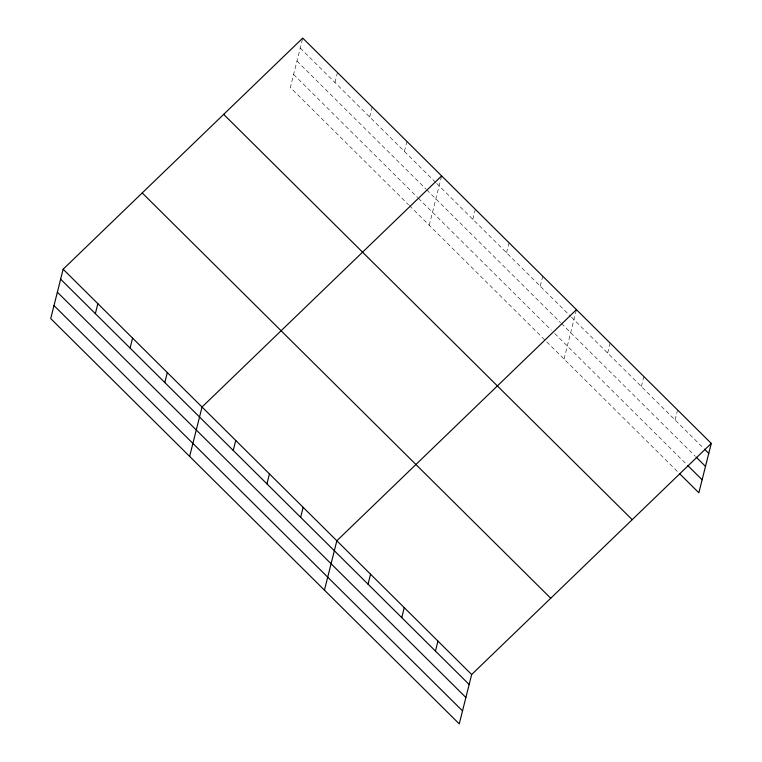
<?xml version="1.0" encoding="UTF-8"?>
<svg xmlns="http://www.w3.org/2000/svg" width="762" height="762" viewBox="0 0 762 762"><rect width="100%" height="100%" fill="white"/><g stroke="black" fill="none" stroke-linecap="round" stroke-linejoin="round"><path stroke-width="0.57" stroke-dasharray="3.81 2.86" d="M302.466 39.205L290.341 87.478L408.565 204.778M334.966 82.525L337.461 72.552M369.684 116.977L372.189 107.004M404.412 151.428L406.918 141.456M429.235 225.285L441.36 177.013M472.84 219.313L475.345 209.34M506.539 252.755L509.045 242.783M540.248 286.188L542.754 276.215M564.051 359.035L576.453 309.658M607.647 353.063L610.152 343.091M641.356 386.505L643.861 376.533M675.056 419.948L677.561 409.975M300.238 48.073L435.826 182.594M436.655 183.413L570.576 316.287M571.424 317.125L703.707 448.37M296.97 61.074L425.948 189.043M426.777 189.862L560.565 322.602M561.413 323.44L695.382 456.352M293.608 74.476L417.624 197.52M418.443 198.339L551.307 330.146M554.679 333.489L686.962 464.734M409.394 205.597L678.637 472.726"/><path stroke-width="1.14" d="M63.141 269.215L50.73 318.592L459.257 723.9L471.659 674.522L711.27 443.408L302.743 38.1L63.141 269.215L471.659 674.522M95.355 313.639L97.86 303.667M130.083 348.091L132.588 338.109M164.811 382.534L167.316 372.561M189.633 456.4L202.035 407.013L441.636 175.908M233.239 450.428L235.744 440.455M266.938 483.86L269.443 473.888M300.638 517.303L303.143 507.33M324.45 590.15L336.852 540.772L576.453 309.658M368.046 584.178L370.551 574.205M401.755 617.62L404.26 607.647M435.454 651.053L437.959 641.08M711.27 443.408L698.859 492.785L679.485 473.564M704.545 449.199L708.765 453.38M696.23 457.19L705.498 466.382M687.8 465.572L702.126 479.784M223.676 114.367L632.193 519.674M142.208 192.948L550.736 598.256M60.636 279.187L469.154 684.495M57.369 292.189L465.887 697.497M53.997 305.591L462.524 710.898"/></g></svg>
